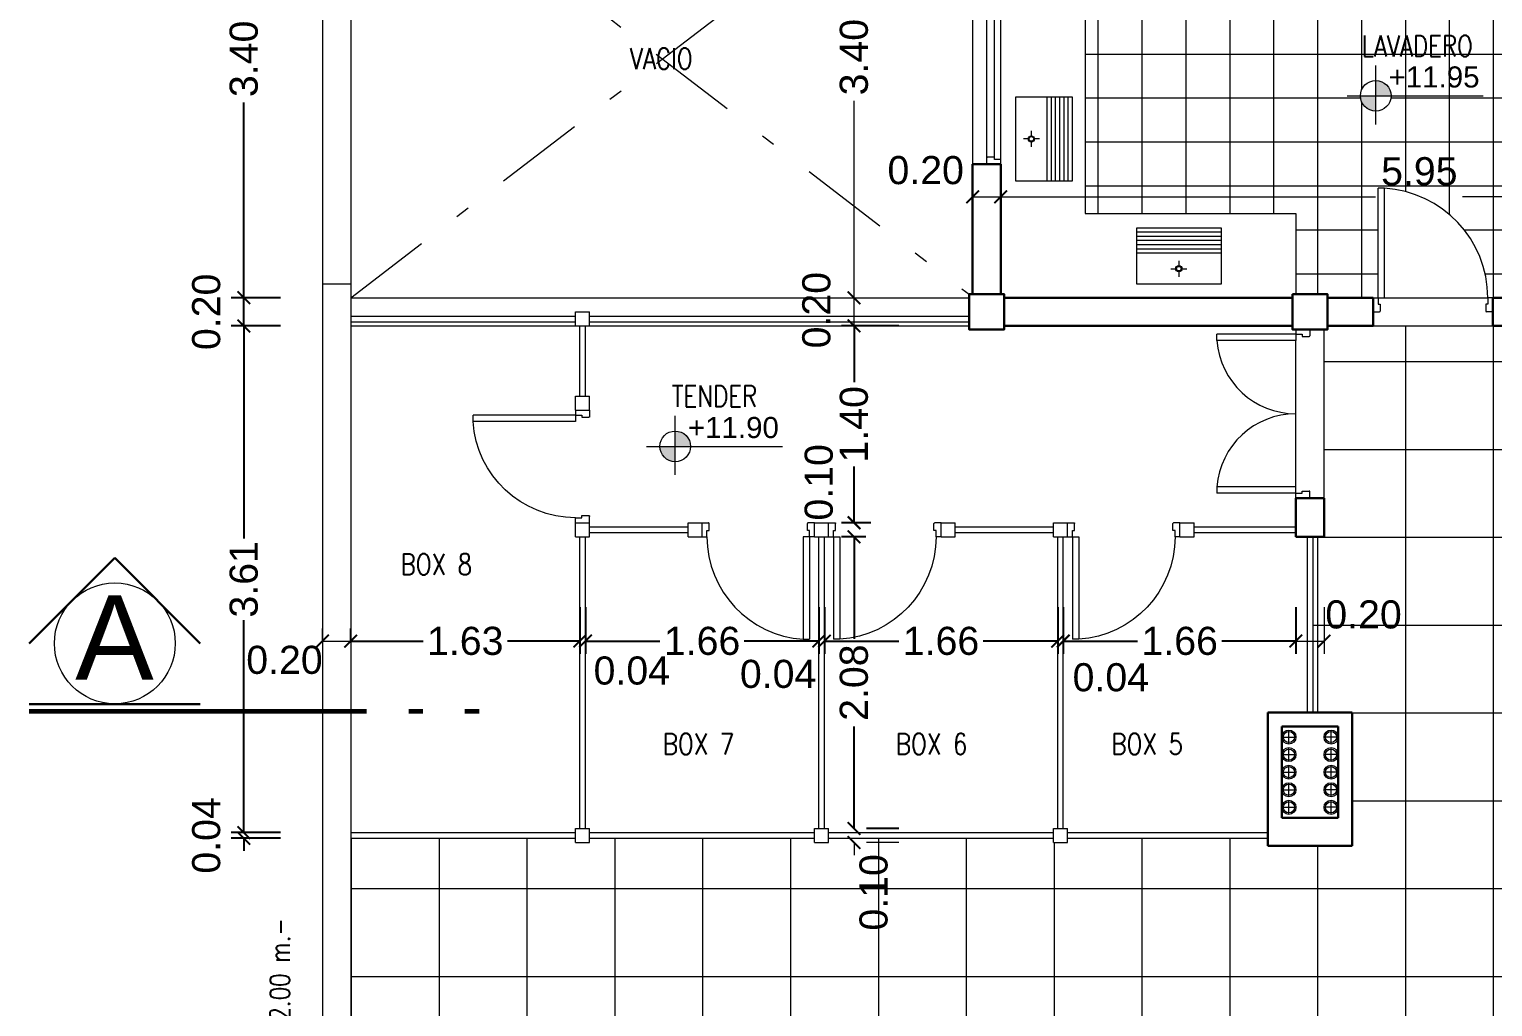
# Model space of a CAD drawing. Header units: millimetres. Extents: x 1578 to 2210, y 899 to 1032.
# Drawn here: x 1577.75 to 1588.17, y 950.88 to 957.83 of the extents above; entities that cross this region are included whole.
import ezdxf

# ---------------------------------------------------------------- set-up
doc = ezdxf.new("R2010")
doc.units = ezdxf.units.MM
doc.linetypes.add('ACAD_ISO05W100', pattern=[36, 24, -3, 0, -3, 0, -3, 0, -3])
doc.linetypes.add('DASHDOT2', pattern=[12.7, 6.35, -3.175, 0, -3.175])
for name, color, linetype, lineweight in [('CARPINTERIA', 7, 'Continuous', 18), ('COTAS', 7, 'Continuous', 15), ('EJES', 7, 'DASHDOT2', 13), ('ESTRUCTURA', 3, 'Continuous', 30), ('LINEA DE CORTE', 7, 'ACAD_ISO05W100', 60), ('MUROS', 1, 'Continuous', 30), ('PISOS', 9, 'Continuous', 9), ('SANITARIOS', 7, 'Continuous', 20), ('TRAMAS', 7, 'Continuous', 15), ('UMBRALES', 7, 'Continuous', 18)]:
    doc.layers.add(name, color=color, linetype=linetype, lineweight=lineweight)
doc.styles.add('ROMANS', font='romans', dxfattribs={"height": 0.06})
doc.styles.add('STYLE1', font='ARIAL.TTF')
doc.dimstyles.get("Standard").update_dxf_attribs({"dimscale": 0, "dimtxt": 0.2, "dimasz": 0.09, "dimexe": 0.09, "dimexo": 0.5, "dimgap": 0.05, "dimtad": 0, "dimzin": 0, "dimdsep": 46, "dimtxsty": 'STYLE1', "dimblk1": 'ARCHTICK', "dimblk2": 'ARCHTICK', "dimsah": 1, "dimcen": 0, "dimadec": 0, "dimazin": 0, "dimtfac": 1, "dimtofl": 0, "dimtmove": 2, "dimatfit": 3, "dimldrblk": 'ARCHTICK', "dimfxl": 1, "dimtolj": 1, "dimtzin": 0, "dimarcsym": 0})

# ---------------------------------------------------------------- blocks, each defined once
blk = doc.blocks.new('P80')
at = {"layer": 'CARPINTERIA'}
for p, q in [((0.035, 0), (0.035, 0.729)), ((0.08, 0.729), (0.035, 0.729)), ((0.08, 0), (0.08, 0.729)), ((0, 0), (0, -0.1)), ((0, 0), (0.035, 0)), ((0.035, 0), (0.08, 0)), ((0.035, 0), (0.035, -0.045)), ((0.8, 0), (0.765, 0)), ((0.765, 0), (0.765, -0.045)), ((0.8, 0), (0.8, -0.1)), ((0, -0.1), (0.045, -0.1)), ((0.035, -0.045), (0.05, -0.045)), ((0.05, -0.045), (0.05, -0.095)), ((0.75, -0.045), (0.75, -0.095)), ((0.765, -0.045), (0.75, -0.045)), ((0.8, -0.1), (0.755, -0.1))]:
    blk.add_line(p, q, dxfattribs=at)
for centre, radius, start, end in [((0.035, 0), 0.73, 0, 86.4658), ((0.045, -0.095), 0.005, 270, 0), ((0.755, -0.095), 0.005, 180, 270)]:
    blk.add_arc(centre, radius, start, end, dxfattribs=at)
blk = doc.blocks.new('V150')
at = {"layer": 'CARPINTERIA'}
for p, q in [((0, 0.1), (0.045, 0.1)), ((0, 0), (0, 0.1)), ((0, 0), (0.035, 0)), ((0.035, 0.045), (0.05, 0.045)), ((0.035, 0), (0.035, 0.045)), ((1.455, 0.1), (0.045, 0.1)), ((0.05, 0.045), (0.05, 0.095)), ((1.465, 0.045), (0.05, 0.045)), ((1.45, 0.045), (1.45, 0.095)), ((1.465, 0.045), (1.45, 0.045)), ((1.5, 0.1), (1.455, 0.1)), ((1.465, 0), (1.465, 0.045)), ((1.5, 0), (1.465, 0)), ((1.5, 0), (1.5, 0.1)), ((1.465, 0), (0.035, 0))]:
    blk.add_line(p, q, dxfattribs=at)
for centre, start, end in [((0.045, 0.095), 0, 90), ((1.455, 0.095), 90, 180)]:
    blk.add_arc(centre, 0.005, start, end, dxfattribs=at)
blk = doc.blocks.new('P120')
at = {"layer": 'CARPINTERIA'}
for p, q in [((0.035, 0), (0.035, 0.563)), ((0.08, 0.563), (0.035, 0.563)), ((0.08, 0), (0.08, 0.563)), ((1.12, 0), (1.12, 0.563)), ((1.12, 0.563), (1.165, 0.563)), ((1.165, 0), (1.165, 0.563)), ((0, 0), (0, -0.1)), ((0, 0), (0.035, 0)), ((0.035, 0), (0.08, 0)), ((0.035, 0), (0.035, -0.045)), ((1.165, 0), (1.12, 0)), ((1.2, 0), (1.165, 0)), ((1.165, 0), (1.165, -0.045)), ((1.2, 0), (1.2, -0.1)), ((0, -0.1), (0.045, -0.1)), ((0.035, -0.045), (0.05, -0.045)), ((0.05, -0.045), (0.05, -0.095)), ((1.165, -0.045), (1.15, -0.045)), ((1.15, -0.045), (1.15, -0.095)), ((1.2, -0.1), (1.155, -0.1))]:
    blk.add_line(p, q, dxfattribs=at)
for centre, radius, start, end in [((0.035, 0), 0.565, 0, 85.4318), ((1.165, 0), 0.565, 94.5682, 180), ((0.045, -0.095), 0.005, 270, 0), ((1.155, -0.095), 0.005, 180, 270)]:
    blk.add_arc(centre, radius, start, end, dxfattribs=at)
blk = doc.blocks.new('P85')
at = {"layer": 'CARPINTERIA'}
for p, q in [((0.035, 0), (0.035, 0.779)), ((0.08, 0.779), (0.035, 0.779)), ((0.08, 0), (0.08, 0.779)), ((0, 0), (0.035, 0)), ((0, 0), (0, -0.1)), ((0.035, 0), (0.035, -0.045)), ((0.035, 0), (0.08, 0)), ((0.85, 0), (0.815, 0)), ((0.815, 0), (0.815, -0.045)), ((0.85, 0), (0.85, -0.1)), ((0, -0.1), (0.045, -0.1)), ((0.035, -0.045), (0.05, -0.045)), ((0.05, -0.045), (0.05, -0.095)), ((0.8, -0.045), (0.8, -0.095)), ((0.815, -0.045), (0.8, -0.045)), ((0.85, -0.1), (0.805, -0.1))]:
    blk.add_line(p, q, dxfattribs=at)
for centre, radius, start, end in [((0.035, 0), 0.78, 0, 86.6926), ((0.045, -0.095), 0.005, 270, 0), ((0.805, -0.095), 0.005, 180, 270)]:
    blk.add_arc(centre, radius, start, end, dxfattribs=at)
blk = doc.blocks.new('_ARCHTICK')
at = {"color": 0, "linetype": 'ByBlock', "const_width": 0.15}
blk.add_lwpolyline([(-0.5, -0.5), (0.5, 0.5)], dxfattribs=at)
blk = doc.blocks.new('*D31')
at = {"layer": 'COTAS', "color": 0, "lineweight": -2, "ltscale": 0.05}
for p, q in [((1581.671, 953.722), (1581.671, 953.39)), ((1580.041, 953.482), (1580.041, 953.57)), ((1580.041, 953.48), (1580.556, 953.48)), ((1581.671, 953.48), (1581.157, 953.48))]:
    blk.add_line(p, q, dxfattribs=at)
at = {"layer": 'DEFPOINTS', "color": 0, "ltscale": 0.05}
for p in [(1581.671, 954.222), (1581.671, 953.48), (1580.041, 952.982)]:
    blk.add_point(p, dxfattribs=at)
at = {"layer": 'COTAS', "color": 0, "lineweight": -2, "ltscale": 0.05, "xscale": 0.09, "yscale": 0.09, "zscale": 0.09, "rotation": 180}
blk.add_blockref('_ARCHTICK', (1580.041, 953.48), dxfattribs=at)
at = {"layer": 'COTAS', "color": 0, "lineweight": -2, "ltscale": 0.05, "xscale": 0.09, "yscale": 0.09, "zscale": 0.09}
blk.add_blockref('_ARCHTICK', (1581.671, 953.48), dxfattribs=at)
at = {"layer": 'COTAS', "color": 0, "ltscale": 0.05, "insert": (1580.856, 953.48), "char_height": 0.2, "attachment_point": 5, "style": 'STYLE1'}
blk.add_mtext('\\A1;1.63', dxfattribs=at)
blk = doc.blocks.new('*D32')
at = {"layer": 'COTAS', "color": 0, "lineweight": -2, "ltscale": 0.05}
for p, q in [((1581.711, 953.722), (1581.711, 953.39)), ((1583.371, 953.722), (1583.371, 953.39)), ((1581.711, 953.48), (1582.241, 953.48)), ((1583.371, 953.48), (1582.841, 953.48))]:
    blk.add_line(p, q, dxfattribs=at)
at = {"layer": 'DEFPOINTS', "color": 0, "ltscale": 0.05}
for p in [(1581.711, 954.222), (1583.371, 954.222), (1583.371, 953.48)]:
    blk.add_point(p, dxfattribs=at)
at = {"layer": 'COTAS', "color": 0, "lineweight": -2, "ltscale": 0.05, "xscale": 0.09, "yscale": 0.09, "zscale": 0.09, "rotation": 180}
blk.add_blockref('_ARCHTICK', (1581.711, 953.48), dxfattribs=at)
at = {"layer": 'COTAS', "color": 0, "lineweight": -2, "ltscale": 0.05, "xscale": 0.09, "yscale": 0.09, "zscale": 0.09}
blk.add_blockref('_ARCHTICK', (1583.371, 953.48), dxfattribs=at)
at = {"layer": 'COTAS', "color": 0, "ltscale": 0.05, "insert": (1582.541, 953.48), "char_height": 0.2, "attachment_point": 5, "style": 'STYLE1'}
blk.add_mtext('\\A1;1.66', dxfattribs=at)
blk = doc.blocks.new('*D33')
at = {"layer": 'COTAS', "color": 0, "lineweight": -2, "ltscale": 0.05}
for p, q in [((1583.411, 953.722), (1583.411, 953.39)), ((1585.071, 953.722), (1585.071, 953.39)), ((1583.411, 953.48), (1583.941, 953.48)), ((1585.071, 953.48), (1584.541, 953.48))]:
    blk.add_line(p, q, dxfattribs=at)
at = {"layer": 'DEFPOINTS', "color": 0, "ltscale": 0.05}
for p in [(1583.411, 954.222), (1585.071, 954.222), (1585.071, 953.48)]:
    blk.add_point(p, dxfattribs=at)
at = {"layer": 'COTAS', "color": 0, "lineweight": -2, "ltscale": 0.05, "xscale": 0.09, "yscale": 0.09, "zscale": 0.09, "rotation": 180}
blk.add_blockref('_ARCHTICK', (1583.411, 953.48), dxfattribs=at)
at = {"layer": 'COTAS', "color": 0, "lineweight": -2, "ltscale": 0.05, "xscale": 0.09, "yscale": 0.09, "zscale": 0.09}
blk.add_blockref('_ARCHTICK', (1585.071, 953.48), dxfattribs=at)
at = {"layer": 'COTAS', "color": 0, "ltscale": 0.05, "insert": (1584.241, 953.48), "char_height": 0.2, "attachment_point": 5, "style": 'STYLE1'}
blk.add_mtext('\\A1;1.66', dxfattribs=at)
blk = doc.blocks.new('*D34')
at = {"layer": 'COTAS', "color": 0, "lineweight": -2, "ltscale": 0.05}
for p, q in [((1585.111, 953.722), (1585.111, 953.39)), ((1586.766, 953.722), (1586.766, 953.39)), ((1585.111, 953.48), (1585.638, 953.48)), ((1586.766, 953.48), (1586.239, 953.48))]:
    blk.add_line(p, q, dxfattribs=at)
at = {"layer": 'DEFPOINTS', "color": 0, "ltscale": 0.05}
for p in [(1585.111, 954.222), (1586.766, 954.222), (1586.766, 953.48)]:
    blk.add_point(p, dxfattribs=at)
at = {"layer": 'COTAS', "color": 0, "lineweight": -2, "ltscale": 0.05, "xscale": 0.09, "yscale": 0.09, "zscale": 0.09, "rotation": 180}
blk.add_blockref('_ARCHTICK', (1585.111, 953.48), dxfattribs=at)
at = {"layer": 'COTAS', "color": 0, "lineweight": -2, "ltscale": 0.05, "xscale": 0.09, "yscale": 0.09, "zscale": 0.09}
blk.add_blockref('_ARCHTICK', (1586.766, 953.48), dxfattribs=at)
at = {"layer": 'COTAS', "color": 0, "ltscale": 0.05, "insert": (1585.939, 953.48), "char_height": 0.2, "attachment_point": 5, "style": 'STYLE1'}
blk.add_mtext('\\A1;1.66', dxfattribs=at)
blk = doc.blocks.new('*D35')
at = {"layer": 'COTAS', "color": 0, "lineweight": -2, "ltscale": 0.05}
for p, q in [((1579.281, 952.117), (1579.281, 952.207)), ((1579.541, 952.117), (1579.191, 952.117)), ((1579.541, 952.077), (1579.191, 952.077)), ((1579.281, 952.077), (1579.281, 951.987))]:
    blk.add_line(p, q, dxfattribs=at)
at = {"layer": 'DEFPOINTS', "color": 0, "ltscale": 0.05}
for p in [(1579.281, 952.117), (1580.041, 952.117), (1580.041, 952.077)]:
    blk.add_point(p, dxfattribs=at)
at = {"layer": 'COTAS', "color": 0, "lineweight": -2, "ltscale": 0.05, "xscale": 0.09, "yscale": 0.09, "zscale": 0.09}
for p, rotation in [((1579.281, 952.117), 270), ((1579.281, 952.077), 90)]:
    blk.add_blockref('_ARCHTICK', p, dxfattribs=dict(at, rotation=rotation))
at = {"layer": 'COTAS', "color": 0, "ltscale": 0.05, "insert": (1579.014, 952.097), "char_height": 0.2, "attachment_point": 5, "rotation": 90, "style": 'STYLE1'}
blk.add_mtext('\\A1;0.04', dxfattribs=at)
blk = doc.blocks.new('*D36')
at = {"layer": 'COTAS', "color": 0, "lineweight": -2, "ltscale": 0.05}
for p, q in [((1579.541, 955.722), (1579.191, 955.722)), ((1579.281, 955.722), (1579.281, 954.21)), ((1579.281, 952.117), (1579.281, 953.629)), ((1579.541, 952.117), (1579.191, 952.117))]:
    blk.add_line(p, q, dxfattribs=at)
at = {"layer": 'DEFPOINTS', "color": 0, "ltscale": 0.05}
for p in [(1579.281, 955.722), (1580.041, 955.722), (1580.041, 952.117)]:
    blk.add_point(p, dxfattribs=at)
at = {"layer": 'COTAS', "color": 0, "lineweight": -2, "ltscale": 0.05, "xscale": 0.09, "yscale": 0.09, "zscale": 0.09}
for p, rotation in [((1579.281, 955.722), 90), ((1579.281, 952.117), 270)]:
    blk.add_blockref('_ARCHTICK', p, dxfattribs=dict(at, rotation=rotation))
at = {"layer": 'COTAS', "color": 0, "ltscale": 0.05, "insert": (1579.281, 953.919), "char_height": 0.2, "attachment_point": 5, "rotation": 90, "style": 'STYLE1'}
blk.add_mtext('\\A1;3.61', dxfattribs=at)
blk = doc.blocks.new('*D37')
at = {"layer": 'COTAS', "color": 0, "lineweight": -2, "ltscale": 0.05}
for p, q in [((1579.541, 955.922), (1579.191, 955.922)), ((1579.281, 955.722), (1579.281, 955.922)), ((1579.541, 955.722), (1579.191, 955.722))]:
    blk.add_line(p, q, dxfattribs=at)
at = {"layer": 'DEFPOINTS', "color": 0, "ltscale": 0.05}
for p in [(1579.281, 955.922), (1580.041, 955.922), (1580.041, 955.722)]:
    blk.add_point(p, dxfattribs=at)
at = {"layer": 'COTAS', "color": 0, "lineweight": -2, "ltscale": 0.05, "xscale": 0.09, "yscale": 0.09, "zscale": 0.09}
for p, rotation in [((1579.281, 955.922), 90), ((1579.281, 955.722), 270)]:
    blk.add_blockref('_ARCHTICK', p, dxfattribs=dict(at, rotation=rotation))
at = {"layer": 'COTAS', "color": 0, "ltscale": 0.05, "insert": (1579.014, 955.822), "char_height": 0.2, "attachment_point": 5, "rotation": 90, "style": 'STYLE1'}
blk.add_mtext('\\A1;0.20', dxfattribs=at)
blk = doc.blocks.new('*D38')
at = {"layer": 'COTAS', "color": 0, "lineweight": -2, "ltscale": 0.05}
for p, q in [((1579.541, 959.322), (1579.191, 959.322)), ((1579.281, 959.322), (1579.281, 957.931)), ((1579.281, 955.922), (1579.281, 957.312)), ((1579.541, 955.922), (1579.191, 955.922))]:
    blk.add_line(p, q, dxfattribs=at)
at = {"layer": 'DEFPOINTS', "color": 0, "ltscale": 0.05}
for p in [(1579.281, 959.322), (1580.041, 959.322), (1580.041, 955.922)]:
    blk.add_point(p, dxfattribs=at)
at = {"layer": 'COTAS', "color": 0, "lineweight": -2, "ltscale": 0.05, "xscale": 0.09, "yscale": 0.09, "zscale": 0.09}
for p, rotation in [((1579.281, 959.322), 90), ((1579.281, 955.922), 270)]:
    blk.add_blockref('_ARCHTICK', p, dxfattribs=dict(at, rotation=rotation))
at = {"layer": 'COTAS', "color": 0, "ltscale": 0.05, "insert": (1579.281, 957.622), "char_height": 0.2, "attachment_point": 5, "rotation": 90, "style": 'STYLE1'}
blk.add_mtext('\\A1;3.40', dxfattribs=at)
blk = doc.blocks.new('*D41')
at = {"layer": 'COTAS', "color": 0, "lineweight": -2, "ltscale": 0.05}
for p, q in [((1583.706, 954.222), (1583.532, 954.222)), ((1583.622, 954.222), (1583.622, 953.496)), ((1583.622, 952.147), (1583.622, 952.873)), ((1583.941, 952.147), (1583.712, 952.147))]:
    blk.add_line(p, q, dxfattribs=at)
at = {"layer": 'DEFPOINTS', "color": 0, "ltscale": 0.05}
for p in [(1583.622, 954.222), (1584.206, 954.222), (1583.441, 952.147)]:
    blk.add_point(p, dxfattribs=at)
at = {"layer": 'COTAS', "color": 0, "lineweight": -2, "ltscale": 0.05, "xscale": 0.09, "yscale": 0.09, "zscale": 0.09}
for p, rotation in [((1583.622, 954.222), 90), ((1583.622, 952.147), 270)]:
    blk.add_blockref('_ARCHTICK', p, dxfattribs=dict(at, rotation=rotation))
at = {"layer": 'COTAS', "color": 0, "ltscale": 0.05, "insert": (1583.622, 953.184), "char_height": 0.2, "attachment_point": 5, "rotation": 90, "style": 'STYLE1'}
blk.add_mtext('\\A1;2.08', dxfattribs=at)
blk = doc.blocks.new('*D42')
at = {"layer": 'COTAS', "color": 0, "lineweight": -2, "ltscale": 0.05}
for p, q in [((1583.941, 955.722), (1583.532, 955.722)), ((1583.622, 955.722), (1583.622, 955.322)), ((1583.622, 954.322), (1583.622, 954.722)), ((1583.741, 954.322), (1583.532, 954.322))]:
    blk.add_line(p, q, dxfattribs=at)
at = {"layer": 'DEFPOINTS', "color": 0, "ltscale": 0.05}
for p in [(1583.622, 955.722), (1584.441, 955.722), (1584.241, 954.322)]:
    blk.add_point(p, dxfattribs=at)
at = {"layer": 'COTAS', "color": 0, "lineweight": -2, "ltscale": 0.05, "xscale": 0.09, "yscale": 0.09, "zscale": 0.09}
for p, rotation in [((1583.622, 955.722), 90), ((1583.622, 954.322), 270)]:
    blk.add_blockref('_ARCHTICK', p, dxfattribs=dict(at, rotation=rotation))
at = {"layer": 'COTAS', "color": 0, "ltscale": 0.05, "insert": (1583.622, 955.022), "char_height": 0.2, "attachment_point": 5, "rotation": 90, "style": 'STYLE1'}
blk.add_mtext('\\A1;1.40', dxfattribs=at)

msp = doc.modelspace()

# ---------------------------------------------------------------- hatches: boundary and pattern name
at = {"layer": 'COTAS', "ltscale": 0.1}
h = msp.add_hatch(color=256, dxfattribs=at)
h.paths.add_polyline_path([(1587.334, 957.359), (1587.226, 957.359, 0.414214), (1587.334, 957.25)])
h.paths.add_polyline_path([(1587.334, 957.468), (1587.334, 957.359), (1587.443, 957.359, 0.414214)])
h = msp.add_hatch(color=256, dxfattribs=at)
h.paths.add_polyline_path([(1582.35, 954.865), (1582.241, 954.865, 0.414214), (1582.35, 954.756)])
h.paths.add_polyline_path([(1582.35, 954.974), (1582.35, 954.865), (1582.459, 954.865, 0.414214)])
at = {"layer": 'PISOS', "ltscale": 0.05}
h = msp.add_hatch(dxfattribs=at)
h.set_pattern_fill('NET', color=256, scale=5, style=0)
h.set_pattern_definition([(0, (1413.797, 881.7183), (0, 0.625), []), (90, (1413.797, 881.7183), (-0.625, 4e-17), [])])
h.paths.add_polyline_path([(1590.841, 955.697), (1590.591, 955.697), (1590.591, 955.722), (1588.166, 955.722), (1587.316, 955.722), (1586.991, 955.722), (1586.991, 955.697), (1586.966, 955.697), (1586.966, 954.497), (1586.966, 954.222), (1586.886, 954.222), (1586.886, 952.972), (1587.166, 952.972), (1587.166, 952.022), (1586.566, 952.022), (1586.566, 952.077), (1585.141, 952.077), (1585.141, 952.047), (1585.041, 952.047), (1585.041, 952.077), (1583.441, 952.077), (1583.441, 952.047), (1583.341, 952.047), (1583.341, 952.077), (1581.741, 952.077), (1581.741, 952.047), (1581.641, 952.047), (1581.641, 952.077), (1580.041, 952.077), (1580.041, 947.562), (1581.261, 947.562), (1581.261, 946.562), (1584.401, 946.562), (1584.401, 946.862), (1584.701, 946.862), (1584.701, 946.362), (1589.031, 946.362), (1589.031, 946.862), (1589.331, 946.862), (1589.331, 946.562), (1590.861, 946.562), (1590.861, 947.562), (1591.666, 947.562), (1591.666, 947.662), (1593.591, 947.662), (1593.591, 949.587), (1593.691, 949.587), (1593.691, 950.392), (1594.691, 950.392), (1594.691, 951.922), (1594.391, 951.922), (1594.391, 952.222), (1594.891, 952.222), (1594.891, 959.422), (1594.391, 959.422), (1594.391, 959.722), (1594.691, 959.722), (1594.691, 961.822), (1593.691, 961.822), (1593.691, 963.422), (1591.816, 963.422), (1591.816, 959.647), (1591.841, 959.647), (1591.841, 959.397), (1591.666, 959.397), (1591.666, 956.172), (1591.26, 956.172, -1), (1591.172, 956.172), (1590.816, 956.172), (1590.816, 955.947), (1590.841, 955.947)])
h.paths.add_polyline_path([(1587.443, 949.294, -1), (1587.226, 949.294, -1)], flags=16)
h.paths.add_polyline_path([(1587.128, 949.536), (1588.123, 949.536), (1588.123, 949.761), (1587.128, 949.761)], flags=24)
h.paths.add_polyline_path([(1587.399, 949.541), (1588.099, 949.541), (1588.099, 949.313), (1587.399, 949.313)], flags=24)
h.paths.add_polyline_path([(1587.227, 949.767), (1588.05, 949.767), (1588.05, 949.992), (1587.227, 949.992)], flags=24)
h = msp.add_hatch(dxfattribs=at)
h.set_pattern_fill('NET', color=256, scale=2.5, style=0)
h.set_pattern_definition([(0, (1413.797, 881.71833), (0, 0.3125), []), (90, (1413.797, 881.71833), (-0.3125, 2e-17), [])])
h.paths.add_polyline_path([(1588.466, 956.522), (1590.016, 956.522), (1590.016, 958.822), (1588.466, 958.822), (1588.466, 959.422), (1588.131, 959.422, -0.414214), (1587.351, 958.642), (1587.351, 959.422), (1587.316, 959.422), (1587.116, 959.422), (1587.116, 958.722), (1586.766, 958.722), (1585.266, 958.722), (1585.266, 956.522), (1586.766, 956.522), (1586.766, 955.947), (1586.991, 955.947), (1586.991, 955.922), (1587.351, 955.922), (1587.351, 956.702, -0.414214), (1588.131, 955.922), (1588.166, 955.922), (1588.466, 955.922)])
h.paths.add_polyline_path([(1587.226, 957.359, -1), (1587.443, 957.359, -1)], flags=16)
h.paths.add_polyline_path([(1587.218, 957.601), (1588.133, 957.601), (1588.133, 957.826), (1587.218, 957.826)], flags=24)
h.paths.add_polyline_path([(1587.398, 957.606), (1588.1, 957.606), (1588.1, 957.378), (1587.398, 957.378)], flags=24)

# ---------------------------------------------------------------- linework, layer by layer
at = {"layer": 'COTAS', "ltscale": 0.1}
for p, q in [((1587.334, 957.155), (1587.334, 957.575)), ((1587.131, 957.359), (1588.097, 957.359)), ((1582.35, 954.662), (1582.35, 955.081)), ((1582.146, 954.865), (1583.113, 954.865)), ((1586.666, 952.797), (1586.766, 952.797)), ((1586.716, 952.747), (1586.716, 952.847)), ((1587.066, 952.797), (1586.966, 952.797)), ((1587.016, 952.747), (1587.016, 952.847)), ((1586.716, 952.622), (1586.716, 952.722)), ((1587.016, 952.622), (1587.016, 952.722)), ((1586.666, 952.672), (1586.766, 952.672)), ((1586.716, 952.497), (1586.716, 952.597)), ((1587.066, 952.672), (1586.966, 952.672)), ((1587.016, 952.497), (1587.016, 952.597)), ((1586.666, 952.547), (1586.766, 952.547)), ((1587.066, 952.547), (1586.966, 952.547)), ((1586.666, 952.422), (1586.766, 952.422)), ((1586.716, 952.372), (1586.716, 952.472)), ((1587.066, 952.422), (1586.966, 952.422)), ((1587.016, 952.372), (1587.016, 952.472)), ((1586.666, 952.297), (1586.766, 952.297)), ((1586.716, 952.247), (1586.716, 952.347)), ((1587.066, 952.297), (1586.966, 952.297)), ((1587.016, 952.247), (1587.016, 952.347))]:
    msp.add_line(p, q, dxfattribs=at)
at = {"layer": 'COTAS', "ltscale": 0.05}
for p, q in [((1583.622, 955.947), (1583.622, 957.324)), ((1584.466, 956.64), (1584.666, 956.64)), ((1584.466, 956.372), (1584.466, 956.55)), ((1584.666, 956.64), (1587.331, 956.64)), ((1584.666, 956.372), (1584.666, 956.55)), ((1584.666, 956.372), (1584.666, 956.55)), ((1590.616, 956.64), (1587.952, 956.64)), ((1583.622, 955.722), (1583.622, 955.947)), ((1583.941, 955.722), (1583.532, 955.722)), ((1583.622, 954.322), (1583.622, 954.412)), ((1583.741, 954.322), (1583.532, 954.322)), ((1583.706, 954.222), (1583.532, 954.222)), ((1583.622, 954.222), (1583.622, 954.132)), ((1581.671, 953.722), (1581.671, 953.39)), ((1581.711, 953.722), (1581.711, 953.39)), ((1583.371, 953.722), (1583.371, 953.39)), ((1583.411, 953.722), (1583.411, 953.39)), ((1585.071, 953.722), (1585.071, 953.39)), ((1585.111, 953.722), (1585.111, 953.39)), ((1586.766, 953.722), (1586.766, 953.39)), ((1586.966, 953.722), (1586.966, 953.39)), ((1579.841, 953.482), (1579.841, 953.57)), ((1580.041, 953.482), (1580.041, 953.57)), ((1579.841, 953.48), (1580.041, 953.48)), ((1581.671, 953.48), (1581.581, 953.48)), ((1581.711, 953.48), (1581.801, 953.48)), ((1583.371, 953.48), (1583.281, 953.48)), ((1583.411, 953.48), (1583.501, 953.48)), ((1585.071, 953.48), (1584.981, 953.48)), ((1585.111, 953.48), (1585.201, 953.48)), ((1586.766, 953.48), (1586.966, 953.48)), ((1583.622, 952.147), (1583.622, 952.237)), ((1583.941, 952.147), (1583.712, 952.147)), ((1583.622, 952.047), (1583.622, 951.957)), ((1583.941, 952.047), (1583.712, 952.047))]:
    msp.add_line(p, q, dxfattribs=at)
at = {"layer": 'COTAS', "ltscale": 0.1}
for centre, radius in [((1587.334, 957.359), 0.109), ((1582.35, 954.865), 0.109), ((1578.363, 953.463), 0.43)]:
    msp.add_circle(centre, radius, dxfattribs=at)
at = {"layer": 'EJES', "ltscale": 0.1}
for p, q in [((1580.041, 959.322), (1584.441, 955.947)), ((1580.041, 955.922), (1584.416, 959.272))]:
    msp.add_line(p, q, dxfattribs=at)
at = {"layer": 'ESTRUCTURA', "ltscale": 0.1}
for points in [[(1584.441, 955.947), (1584.691, 955.947), (1584.691, 955.697), (1584.441, 955.697)], [(1586.741, 955.947), (1586.991, 955.947), (1586.991, 955.697), (1586.741, 955.697)]]:
    msp.add_lwpolyline(points, close=True, dxfattribs=at)
at = {"layer": 'LINEA DE CORTE', "ltscale": 0.1}
msp.add_line((1577.754, 952.982), (1581.071, 952.982), dxfattribs=at)
at = {"layer": 'MUROS'}
for p, q in [((1584.666, 956.872), (1584.466, 956.872)), ((1584.466, 956.872), (1584.466, 955.947)), ((1584.666, 956.872), (1584.666, 955.947)), ((1584.691, 955.922), (1586.741, 955.922)), ((1586.991, 955.922), (1587.316, 955.922)), ((1587.316, 955.922), (1587.316, 955.722)), ((1588.166, 955.922), (1590.591, 955.922)), ((1588.166, 955.922), (1588.166, 955.722)), ((1584.691, 955.722), (1586.741, 955.722)), ((1586.991, 955.722), (1587.316, 955.722)), ((1588.166, 955.722), (1590.591, 955.722)), ((1586.766, 954.497), (1586.966, 954.497)), ((1586.766, 954.497), (1586.766, 954.222)), ((1586.966, 954.497), (1586.966, 954.222)), ((1586.766, 954.222), (1586.966, 954.222)), ((1587.166, 952.972), (1586.566, 952.972)), ((1586.566, 952.022), (1586.566, 952.972)), ((1587.166, 952.022), (1587.166, 952.972)), ((1586.666, 952.222), (1586.666, 952.872)), ((1586.666, 952.872), (1587.066, 952.872)), ((1587.066, 952.222), (1587.066, 952.872)), ((1586.766, 952.222), (1586.666, 952.222)), ((1586.666, 952.222), (1587.066, 952.222)), ((1586.566, 952.022), (1587.166, 952.022))]:
    msp.add_line(p, q, dxfattribs=at)
at = {"layer": 'MUROS', "color": 0, "ltscale": 0.15}
for p, q in [((1577.754, 953.463), (1578.363, 954.071)), ((1578.971, 953.463), (1578.363, 954.071)), ((1577.754, 953.032), (1578.971, 953.032))]:
    msp.add_line(p, q, dxfattribs=at)
at = {"layer": 'SANITARIOS'}
for p, q in [((1585.266, 958.722), (1585.266, 956.522)), ((1584.994, 957.352), (1584.994, 956.752)), ((1585.024, 957.352), (1585.024, 956.752)), ((1585.054, 957.352), (1585.054, 956.752)), ((1585.084, 957.352), (1585.084, 956.752)), ((1585.114, 957.352), (1585.114, 956.752)), ((1585.144, 957.352), (1585.144, 956.752)), ((1585.266, 956.522), (1586.766, 956.522)), ((1586.766, 956.522), (1586.766, 955.947)), ((1586.233, 956.389), (1585.633, 956.389)), ((1586.233, 956.359), (1585.633, 956.359)), ((1586.233, 956.329), (1585.633, 956.329)), ((1586.233, 956.299), (1585.633, 956.299)), ((1586.233, 956.269), (1585.633, 956.269)), ((1586.233, 956.239), (1585.633, 956.239))]:
    msp.add_line(p, q, dxfattribs=at)
for points in [[(1584.774, 957.352), (1585.174, 957.352), (1585.174, 956.752), (1584.774, 956.752), (1584.774, 957.352)], [(1586.233, 956.419), (1586.233, 956.019), (1585.633, 956.019), (1585.633, 956.419), (1586.233, 956.419)]]:
    msp.add_lwpolyline(points, dxfattribs=at)
at = {"layer": 'TRAMAS'}
for p, q in [((1579.841, 959.222), (1579.841, 956.022)), ((1580.041, 959.222), (1580.041, 956.022)), ((1580.041, 955.792), (1581.641, 955.792)), ((1580.041, 955.752), (1581.641, 955.752)), ((1581.671, 955.222), (1581.671, 955.722)), ((1581.711, 955.222), (1581.711, 955.722)), ((1581.741, 955.792), (1584.441, 955.792)), ((1581.741, 955.752), (1584.441, 955.752)), ((1581.741, 954.292), (1582.441, 954.292)), ((1584.341, 954.292), (1585.041, 954.292)), ((1586.041, 954.292), (1586.766, 954.292)), ((1581.671, 952.147), (1581.671, 954.222)), ((1581.711, 952.147), (1581.711, 954.222)), ((1581.741, 954.252), (1582.441, 954.252)), ((1583.371, 952.147), (1583.371, 954.222)), ((1583.411, 952.147), (1583.411, 954.222)), ((1584.341, 954.252), (1585.041, 954.252)), ((1585.071, 952.147), (1585.071, 954.222)), ((1585.111, 952.147), (1585.111, 954.222)), ((1586.041, 954.252), (1586.766, 954.252)), ((1586.846, 954.222), (1586.846, 952.972)), ((1586.886, 954.222), (1586.886, 952.972)), ((1580.041, 952.117), (1581.641, 952.117)), ((1580.041, 952.077), (1581.641, 952.077)), ((1581.741, 952.117), (1583.341, 952.117)), ((1581.741, 952.077), (1583.341, 952.077)), ((1583.441, 952.117), (1585.041, 952.117)), ((1583.441, 952.077), (1585.041, 952.077)), ((1585.141, 952.117), (1586.566, 952.117)), ((1585.141, 952.077), (1586.566, 952.077))]:
    msp.add_line(p, q, dxfattribs=at)
at = {"layer": 'TRAMAS', "ltscale": 0.1}
for p, q in [((1584.884, 957.069), (1584.884, 957.11)), ((1584.868, 957.052), (1584.827, 957.052)), ((1584.884, 956.995), (1584.884, 957.036)), ((1584.942, 957.052), (1584.901, 957.052)), ((1585.876, 956.129), (1585.917, 956.129)), ((1585.933, 956.186), (1585.933, 956.145)), ((1585.95, 956.129), (1585.991, 956.129)), ((1585.933, 956.113), (1585.933, 956.072)), ((1587.396, 955.922), (1588.131, 955.922)), ((1586.966, 954.497), (1586.966, 955.697))]:
    msp.add_line(p, q, dxfattribs=at)
for centre, radius in [((1584.884, 957.052), 0.0225), ((1584.884, 957.052), 0.0163), ((1585.933, 956.129), 0.0225), ((1585.933, 956.129), 0.0163), ((1586.716, 952.797), 0.05), ((1586.716, 952.797), 0.0396), ((1587.016, 952.797), 0.05), ((1587.016, 952.797), 0.0396), ((1586.716, 952.672), 0.05), ((1586.716, 952.672), 0.0396), ((1587.016, 952.672), 0.05), ((1587.016, 952.672), 0.0396), ((1586.716, 952.547), 0.05), ((1587.016, 952.547), 0.05), ((1586.716, 952.547), 0.0396), ((1587.016, 952.547), 0.0396), ((1586.716, 952.422), 0.05), ((1586.716, 952.422), 0.0396), ((1587.016, 952.422), 0.05), ((1587.016, 952.422), 0.0396), ((1586.716, 952.297), 0.05), ((1586.716, 952.297), 0.0396), ((1587.016, 952.297), 0.05), ((1587.016, 952.297), 0.0396)]:
    msp.add_circle(centre, radius, dxfattribs=at)
at = {"layer": 'UMBRALES', "ltscale": 0.1}
for p, q in [((1584.466, 958.372), (1584.466, 956.872)), ((1587.316, 955.722), (1588.166, 955.722)), ((1586.766, 954.577), (1586.766, 955.617))]:
    msp.add_line(p, q, dxfattribs=at)
at = {"layer": 'UMBRALES'}
for p, q in [((1579.841, 956.022), (1579.841, 947.362)), ((1579.841, 956.022), (1580.041, 956.022)), ((1580.041, 956.022), (1580.041, 947.562)), ((1580.041, 955.922), (1584.441, 955.922)), ((1581.641, 955.822), (1581.741, 955.822)), ((1581.641, 955.722), (1581.641, 955.822)), ((1581.741, 955.722), (1581.741, 955.822)), ((1580.041, 955.722), (1584.441, 955.722)), ((1581.641, 955.222), (1581.741, 955.222)), ((1581.641, 955.122), (1581.641, 955.222)), ((1581.741, 955.122), (1581.741, 955.222)), ((1581.641, 955.122), (1581.741, 955.122)), ((1581.641, 954.322), (1581.741, 954.322)), ((1581.641, 954.222), (1581.641, 954.322)), ((1581.741, 954.222), (1581.741, 954.322)), ((1582.441, 954.222), (1582.441, 954.322)), ((1582.441, 954.322), (1582.541, 954.322)), ((1582.541, 954.222), (1582.541, 954.322)), ((1583.341, 954.322), (1583.441, 954.322)), ((1583.341, 954.222), (1583.341, 954.322)), ((1583.441, 954.222), (1583.441, 954.322)), ((1584.241, 954.222), (1584.241, 954.322)), ((1584.241, 954.322), (1584.341, 954.322)), ((1584.341, 954.222), (1584.341, 954.322)), ((1585.041, 954.222), (1585.041, 954.322)), ((1585.041, 954.322), (1585.141, 954.322)), ((1585.141, 954.222), (1585.141, 954.322)), ((1585.941, 954.222), (1585.941, 954.322)), ((1585.941, 954.322), (1586.041, 954.322)), ((1586.041, 954.222), (1586.041, 954.322)), ((1581.641, 954.222), (1581.741, 954.222)), ((1582.441, 954.222), (1582.541, 954.222)), ((1583.341, 954.222), (1583.441, 954.222)), ((1584.241, 954.222), (1584.341, 954.222)), ((1585.041, 954.222), (1585.141, 954.222)), ((1585.941, 954.222), (1586.041, 954.222)), ((1581.641, 952.047), (1581.641, 952.147)), ((1581.641, 952.147), (1581.741, 952.147)), ((1581.741, 952.047), (1581.741, 952.147)), ((1583.341, 952.047), (1583.341, 952.147)), ((1583.341, 952.147), (1583.441, 952.147)), ((1583.441, 952.047), (1583.441, 952.147)), ((1585.041, 952.147), (1585.141, 952.147)), ((1585.041, 952.047), (1585.041, 952.147)), ((1585.141, 952.047), (1585.141, 952.147)), ((1581.641, 952.047), (1581.741, 952.047)), ((1583.341, 952.047), (1583.441, 952.047)), ((1585.041, 952.047), (1585.141, 952.047))]:
    msp.add_line(p, q, dxfattribs=at)

# ---------------------------------------------------------------- block references
at = {"layer": 'CARPINTERIA', "ltscale": 0.1, "xscale": -1}
for name, p, rotation in [('V150', (1584.666, 958.372), 90), ('P80', (1581.641, 955.122), 90), ('P80', (1583.441, 954.222), 180), ('P80', (1585.141, 954.222), 180)]:
    msp.add_blockref(name, p, dxfattribs=dict(at, rotation=rotation))
at = {"layer": 'CARPINTERIA', "ltscale": 0.1}
msp.add_blockref('P85', (1587.316, 955.922), dxfattribs=at)
for name, p, rotation in [('P120', (1586.766, 954.497), 90), ('P80', (1583.341, 954.222), 180)]:
    msp.add_blockref(name, p, dxfattribs=dict(at, rotation=rotation))
at = {"layer": 'COTAS', "ltscale": 0.05, "yscale": 0.09000000000003183, "zscale": 0.09}
for p, xscale, rotation in [((1584.466, 956.64), 0.08999999999991815, 180), ((1584.666, 956.64), 0.08999999999991815, 180), ((1583.622, 955.922), 0.09000000000003183, 90), ((1583.622, 955.722), 0.09000000000003183, 270), ((1583.622, 954.322), 0.09000000000003183, 270), ((1583.622, 954.222), 0.09000000000003183, 90), ((1579.841, 953.48), 0.08999999999991815, 180), ((1581.711, 953.48), 0.08999999999991815, 180), ((1583.411, 953.48), 0.08999999999991815, 180), ((1585.111, 953.48), 0.08999999999991815, 180), ((1586.766, 953.48), 0.08999999999991815, 180), ((1583.622, 952.147), 0.09000000000003183, 270), ((1583.622, 952.047), 0.09000000000003183, 90)]:
    msp.add_blockref('_ARCHTICK', p, dxfattribs=dict(at, xscale=xscale, rotation=rotation))
at = {"layer": 'COTAS', "ltscale": 0.05, "xscale": 0.08999999999991815, "yscale": 0.09000000000003183, "zscale": 0.09}
for p in [(1584.666, 956.64), (1580.041, 953.48), (1581.671, 953.48), (1583.371, 953.48), (1585.071, 953.48), (1586.966, 953.48)]:
    msp.add_blockref('_ARCHTICK', p, dxfattribs=at)

# ---------------------------------------------------------------- texts
at = {"layer": 'COTAS', "style": 'ROMANS', "width": 0.8}
for s, p in [('VACIO', (1582.027, 957.548)), ('LAVADERO', (1587.233, 957.638)), ('TENDER', (1582.326, 955.147)), ('BOX 8', (1580.396, 953.951)), ('BOX 7', (1582.261, 952.672)), ('BOX 6', (1583.919, 952.672)), ('BOX 5', (1585.453, 952.672))]:
    msp.add_text(s, height=0.15, dxfattribs=at).set_placement(p)
msp.add_text('Medianera de Lad. Comun de 0.20m h= 2.00 m.-', height=0.14, rotation=90, dxfattribs=at).set_placement((1579.607, 947.607))
at = {"layer": 'COTAS', "ltscale": 0.05, "char_height": 0.2, "attachment_point": 5, "rotation": 90, "style": 'STYLE1'}
for s, insert in [('3.40', (1583.622, 957.634)), ('0.20', (1583.355, 955.834)), ('\\A1;0.10', (1583.372, 954.609)), ('\\A1;0.10', (1583.762, 951.692))]:
    msp.add_mtext(s, dxfattribs=dict(at, insert=insert))
at = {"layer": 'COTAS', "ltscale": 0.1, "char_height": 0.15, "attachment_point": 5, "style": 'STYLE1'}
for s, insert in [('+11.95', (1587.749, 957.492)), ('+11.90', (1582.764, 954.998))]:
    msp.add_mtext(s, dxfattribs=dict(at, insert=insert))
at = {"layer": 'COTAS', "ltscale": 0.05, "char_height": 0.2, "attachment_point": 5, "style": 'STYLE1'}
for s, insert in [('\\A1;0.20', (1584.132, 956.829)), ('\\A1;5.95', (1587.644, 956.821)), ('\\A1;0.20', (1587.247, 953.668)), ('\\A1;0.20', (1579.57, 953.345)), ('\\A1;0.04', (1582.041, 953.269)), ('\\A1;0.04', (1583.082, 953.245)), ('\\A1;0.04', (1585.449, 953.221))]:
    msp.add_mtext(s, dxfattribs=dict(at, insert=insert))
at = {"layer": 'MUROS', "color": 0, "ltscale": 0.15, "style": 'STYLE1'}
msp.add_text('A', height=0.6, dxfattribs=at).set_placement((1578.081, 953.205))

# ---------------------------------------------------------------- dimensions: what is measured, and where the dimension line sits
at = {"layer": 'COTAS', "ltscale": 0.05}
for base, p1, p2, picture, middle in [((1579.281, 959.322), (1580.041, 955.922), (1580.041, 959.322), '*D38', (1579.281, 957.622)), ((1579.281, 955.922), (1580.041, 955.722), (1580.041, 955.922), '*D37', (1579.014, 955.822)), ((1579.280754739, 955.721689656), (1580.041208001, 952.116689656), (1580.041208001, 955.721689656), '*D36', (1579.280754739, 953.919189656)), ((1583.622, 955.722), (1584.241, 954.322), (1584.441, 955.722), '*D42', (1583.622, 955.022)), ((1583.622006371, 954.221689656), (1583.441208001, 952.146689656), (1584.206208001, 954.221689656), '*D41', (1583.622006371, 953.184189656)), ((1579.281, 952.117), (1580.041, 952.077), (1580.041, 952.117), '*D35', (1579.014, 952.097))]:
    dim = msp.add_linear_dim(base=base, p1=p1, p2=p2, angle=90, dimstyle='Standard', override={"dimscale": 1}, dxfattribs=at)
    dim.commit()
    dim.dimension.update_dxf_attribs({"geometry": picture, "text_midpoint": middle})
for base, p1, p2, picture, middle in [((1581.671, 953.48), (1580.041, 952.982), (1581.671, 954.222), '*D31', (1580.856, 953.48)), ((1583.371, 953.48), (1581.711, 954.222), (1583.371, 954.222), '*D32', (1582.541, 953.48)), ((1585.071, 953.48), (1583.411, 954.222), (1585.071, 954.222), '*D33', (1584.241, 953.48)), ((1586.766208001, 953.480027625), (1585.111208001, 954.221689656), (1586.766208001, 954.221689656), '*D34', (1585.938708001, 953.480027625))]:
    dim = msp.add_linear_dim(base=base, p1=p1, p2=p2, dimstyle='Standard', override={"dimscale": 1}, dxfattribs=at)
    dim.commit()
    dim.dimension.update_dxf_attribs({"geometry": picture, "text_midpoint": middle})

doc.saveas('drawing.dxf')
